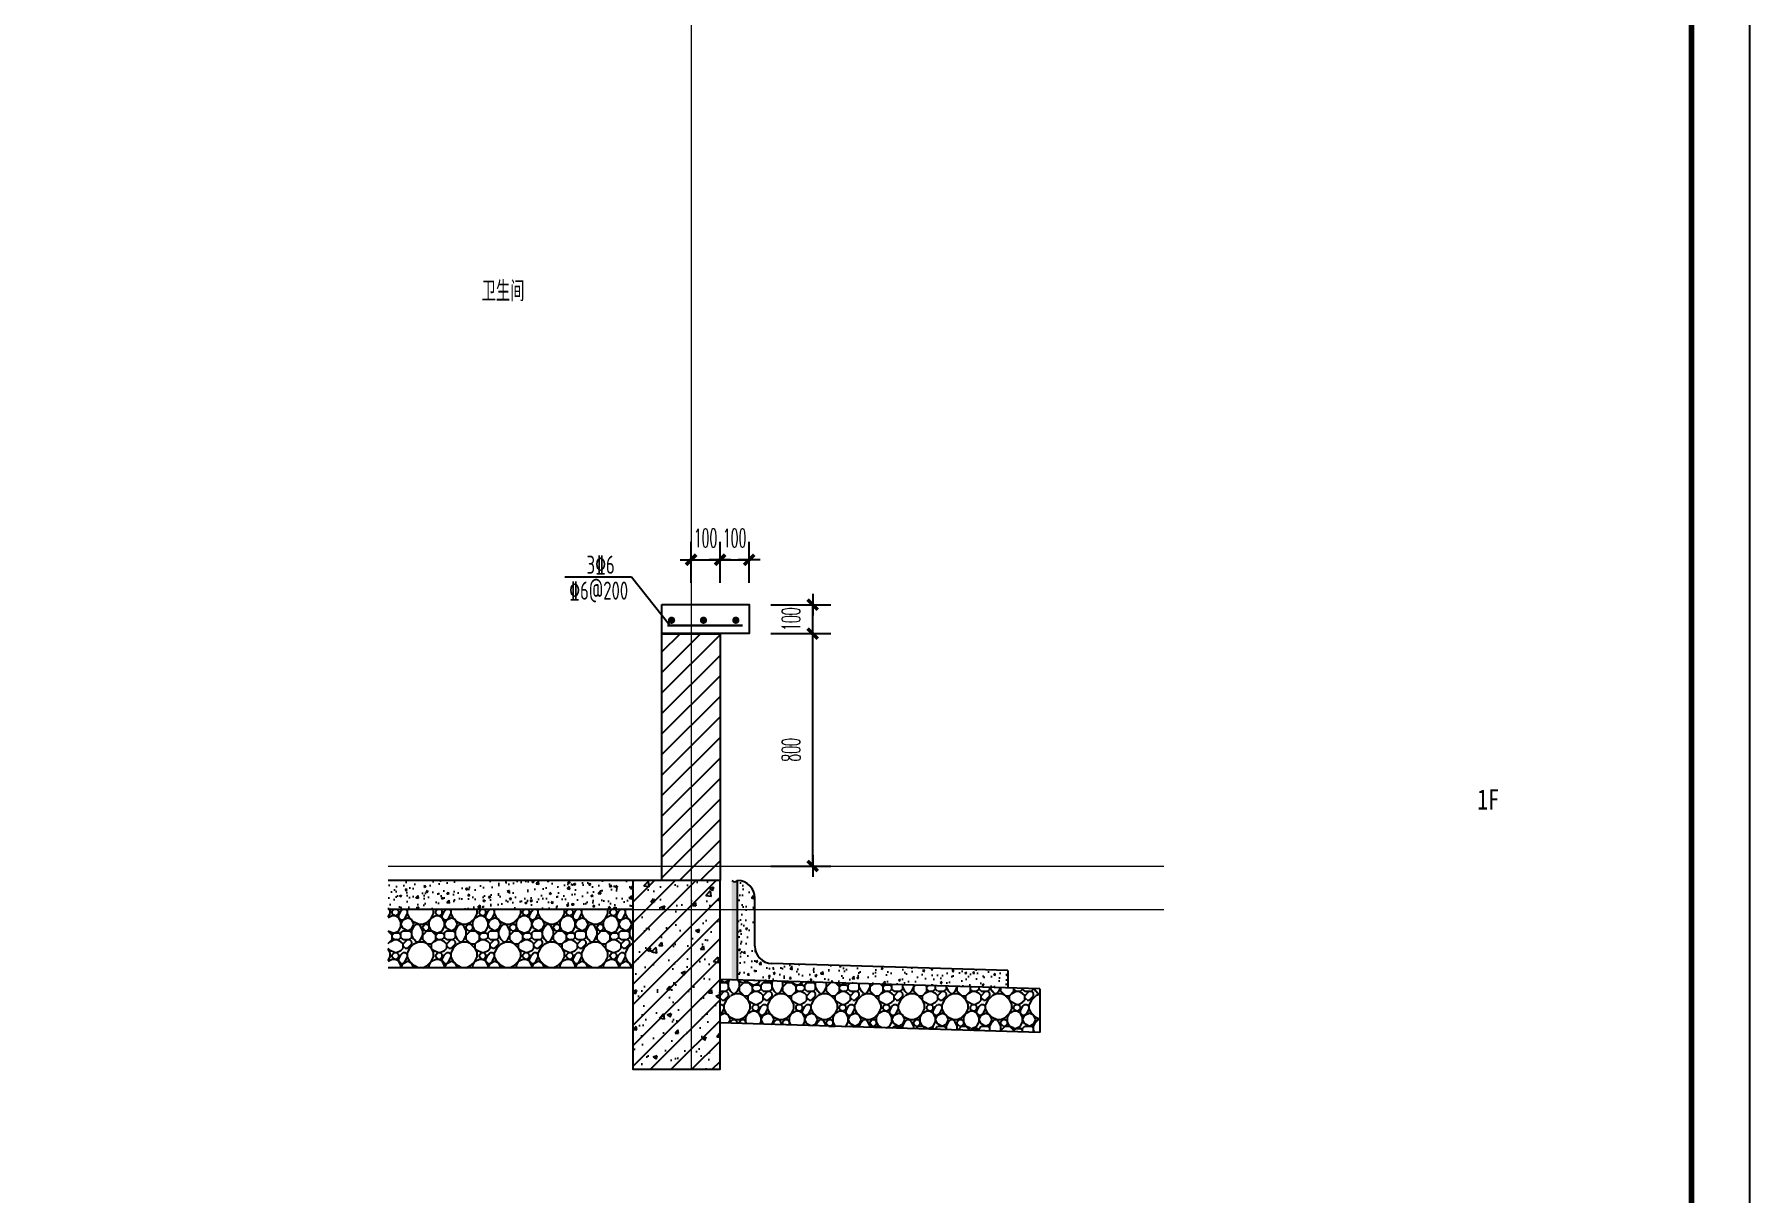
# Model space of a CAD drawing. Extents: x 169490 to 7584583, y -2399407 to 1374371.
# Drawn here: x 777946 to 783850, y 470796 to 474789 of the extents above; entities that cross this region are included whole.
import ezdxf

# ---------------------------------------------------------------- set-up
doc = ezdxf.new("R2010")
doc.units = 0
doc.header["$LTSCALE"] = 100
doc.linetypes.add('ACAD_ISO10W100', pattern=[18.5, 12, -3, 0.5, -3])
doc.linetypes.add('DOTE', pattern=[2.42, 2, -0.2, 0.02, -0.2])
doc.layers.get('0').update_dxf_attribs({"linetype": 'CONTINUOUS'})
doc.layers.get('DEFPOINTS').update_dxf_attribs({"linetype": 'CONTINUOUS'})
for name, color, linetype, lineweight in [('3-大样填充', 8, 'CONTINUOUS', 9), ('DOTE', 147, 'DOTE', 15), ('rein', 10, 'CONTINUOUS', 18)]:
    doc.layers.add(name, color=color, linetype=linetype, lineweight=lineweight)
for name, color, linetype in [('A-HATH(填充)', 8, 'CONTINUOUS'), ('A-LM-HA(填充)', 8, 'CONTINUOUS'), ('A-TEXT(房间)', 243, 'CONTINUOUS'), ('A-WA-M(面层)', 43, 'CONTINUOUS'), ('PUB_HATCH', 8, 'CONTINUOUS'), ('PUB_TEXT', 4, 'CONTINUOUS'), ('S-DETL-RBAR', 1, 'CONTINUOUS'), ('TEXT', 7, 'CONTINUOUS'), ('WALL', 7, 'CONTINUOUS'), ('图框', 140, 'CONTINUOUS'), ('尺寸标注', 3, 'CONTINUOUS')]:
    doc.layers.add(name, color=color, linetype=linetype)
doc.styles.add('DIM_FONT_T3', font='SIMPLEX', dxfattribs={"width": 0.494118, "bigfont": 'GBCBIG'})
doc.styles.add('TSSD_REIN', font='tssdeng.shx', dxfattribs={"width": 0.7, "bigfont": 'hztxt.shx'})
doc.styles.add('TXT', font='simplex.shx', dxfattribs={"width": 0.8, "bigfont": 'hztxt.shx'})
doc.styles.add('黑体', font='simhei.ttf', dxfattribs={"width": 0.7})
doc.dimstyles.new('DIMN100$TCH&&25', dxfattribs={"dimtxt": 63.75, "dimasz": 0.25, "dimexe": 62.5, "dimexo": 75, "dimgap": 43.125, "dimtad": 1, "dimdec": 0, "dimzin": 0, "dimdsep": 46, "dimtxsty": 'DIM_FONT_T3', "dimblk": '_DIMX', "dimcen": 0.09, "dimclrt": 7, "dimadec": 0, "dimazin": 0, "dimtfac": 1, "dimtdec": 0, "dimtix": 1, "dimtmove": 2, "dimatfit": 3, "dimldrblk": '_DIMX', "dimfxl": 10, "dimtolj": 1, "dimtzin": 0, "dimarcsym": 0})

# ---------------------------------------------------------------- blocks, each defined once
blk = doc.blocks.new('_DIMX')
blk.add_line((-150, 0), (150, 0))
at = {"const_width": 50}
blk.add_lwpolyline([(-70, -70), (70, 70)], dxfattribs=at)
blk = doc.blocks.new('*D402')
at = {"layer": 'DEFPOINTS', "color": 0, "transparency": 16777216}
for p in [(780406.4, 472824.8), (780625.4, 472824.8), (780406.4, 472725.1)]:
    blk.add_point(p, dxfattribs=at)
at = {"layer": '尺寸标注', "color": 0, "lineweight": -2, "transparency": 16777216}
for p, q in [((780481.4, 472824.8), (780687.9, 472824.8)), ((780625.4, 472825), (780625.4, 472825.3)), ((780625.4, 472725.1), (780625.4, 472824.8)), ((780481.4, 472725.1), (780687.9, 472725.1)), ((780625.4, 472724.8), (780625.4, 472724.6))]:
    blk.add_line(p, q, dxfattribs=at)
at = {"layer": '尺寸标注', "color": 0, "lineweight": -2, "transparency": 16777216, "xscale": 0.25, "yscale": 0.25, "zscale": 0.25}
for p, rotation in [((780625.4, 472824.8), 270), ((780625.4, 472725.1), 90)]:
    blk.add_blockref('_DIMX', p, dxfattribs=dict(at, rotation=rotation))
at = {"layer": '尺寸标注', "color": 7, "transparency": 16777216, "insert": (780550.4, 472774.9), "char_height": 63.75, "attachment_point": 5, "rotation": 90, "style": 'DIM_FONT_T3'}
blk.add_mtext('\\A1;100', dxfattribs=at)
blk = doc.blocks.new('*D403')
at = {"layer": 'DEFPOINTS', "color": 0, "transparency": 16777216}
for p in [(780406.4, 472725.1), (780625.4, 472725.1), (780406.4, 471924.8)]:
    blk.add_point(p, dxfattribs=at)
at = {"layer": '尺寸标注', "color": 0, "lineweight": -2, "transparency": 16777216}
for p, q in [((780481.4, 472725.1), (780687.9, 472725.1)), ((780625.4, 471925), (780625.4, 472724.8)), ((780481.4, 471924.8), (780687.9, 471924.8))]:
    blk.add_line(p, q, dxfattribs=at)
at = {"layer": '尺寸标注', "color": 0, "lineweight": -2, "transparency": 16777216, "xscale": 0.25, "yscale": 0.25, "zscale": 0.25}
for p, rotation in [((780625.4, 472725.1), 90), ((780625.4, 471924.8), 270)]:
    blk.add_blockref('_DIMX', p, dxfattribs=dict(at, rotation=rotation))
at = {"layer": '尺寸标注', "color": 7, "transparency": 16777216, "insert": (780550.4, 472324.9), "char_height": 63.75, "attachment_point": 5, "rotation": 90, "style": 'DIM_FONT_T3'}
blk.add_mtext('\\A1;800', dxfattribs=at)
blk = doc.blocks.new('*D404')
at = {"layer": 'DEFPOINTS', "color": 0, "transparency": 16777216}
for p in [(780406.4, 472979.4), (780306.4, 472824.8), (780406.4, 472824.8)]:
    blk.add_point(p, dxfattribs=at)
at = {"layer": '尺寸标注', "color": 0, "lineweight": -2, "transparency": 16777216}
for p, q in [((780306.4, 472899.8), (780306.4, 473041.9)), ((780406.4, 472899.8), (780406.4, 473041.9)), ((780306.1, 472979.4), (780305.9, 472979.4)), ((780306.4, 472979.4), (780406.4, 472979.4)), ((780406.6, 472979.4), (780406.9, 472979.4))]:
    blk.add_line(p, q, dxfattribs=at)
at = {"layer": '尺寸标注', "color": 0, "lineweight": -2, "transparency": 16777216, "xscale": 0.25, "yscale": 0.25, "zscale": 0.25}
blk.add_blockref('_DIMX', (780306.4, 472979.4), dxfattribs=at)
at = {"layer": '尺寸标注', "color": 0, "lineweight": -2, "transparency": 16777216, "xscale": 0.25, "yscale": 0.25, "zscale": 0.25, "rotation": 180}
blk.add_blockref('_DIMX', (780406.4, 472979.4), dxfattribs=at)
at = {"layer": '尺寸标注', "color": 7, "transparency": 16777216, "insert": (780356.4, 473054.4), "char_height": 63.75, "attachment_point": 5, "style": 'DIM_FONT_T3'}
blk.add_mtext('\\A1;100', dxfattribs=at)
blk = doc.blocks.new('*D658')
at = {"layer": 'DEFPOINTS', "color": 0, "transparency": 16777216}
for p in [(780306.4, 472979.4), (780206.4, 472824.8), (780306.4, 472824.8)]:
    blk.add_point(p, dxfattribs=at)
at = {"layer": '尺寸标注', "color": 0, "lineweight": -2, "transparency": 16777216}
for p, q in [((780206.4, 472899.8), (780206.4, 473041.9)), ((780306.4, 472899.8), (780306.4, 473041.9)), ((780206.1, 472979.4), (780205.9, 472979.4)), ((780206.4, 472979.4), (780306.4, 472979.4)), ((780306.6, 472979.4), (780306.9, 472979.4))]:
    blk.add_line(p, q, dxfattribs=at)
at = {"layer": '尺寸标注', "color": 0, "lineweight": -2, "transparency": 16777216, "xscale": 0.25, "yscale": 0.25, "zscale": 0.25}
blk.add_blockref('_DIMX', (780206.4, 472979.4), dxfattribs=at)
at = {"layer": '尺寸标注', "color": 0, "lineweight": -2, "transparency": 16777216, "xscale": 0.25, "yscale": 0.25, "zscale": 0.25, "rotation": 180}
blk.add_blockref('_DIMX', (780306.4, 472979.4), dxfattribs=at)
at = {"layer": '尺寸标注', "color": 7, "transparency": 16777216, "insert": (780256.4, 473054.4), "char_height": 63.75, "attachment_point": 5, "style": 'DIM_FONT_T3'}
blk.add_mtext('\\A1;100', dxfattribs=at)
blk = doc.blocks.new('qhhhh')
at = {"layer": 'rein', "const_width": 7.5}
blk.add_lwpolyline([(5815537.5, -2281247.9), (5815797.7, -2281247.9)], dxfattribs=at)
at = {"layer": 'rein', "const_width": 12.5}
for points in [[(5815546.2, -2281230.1, 1), (5815558.7, -2281230.1, 1)], [(5815656.1, -2281230.1, 1), (5815668.6, -2281230.1, 1)], [(5815767.5, -2281230.1, 1), (5815780, -2281230.1, 1)]]:
    blk.add_lwpolyline(points, format="xyb", close=True, dxfattribs=at)
at = {"layer": 'TEXT', "color": 7}
for p, q in [((5815414.2, -2281081.8, 0), (5815184.9, -2281081.8, 0)), ((5815546.2, -2281247.9), (5815414.2, -2281081.8, 0))]:
    blk.add_line(p, q, dxfattribs=at)
at = {"layer": 'TEXT', "color": 7, "style": 'TSSD_REIN', "width": 0.7}
for s, p in [('3%%1326', (5815259.9, -2281070.1, 3.7)), ('%%1326@200', (5815200.1, -2281159.3, 3.7))]:
    blk.add_text(s, height=62.5, dxfattribs=at).set_placement(p)

msp = doc.modelspace()

# ---------------------------------------------------------------- hatches: boundary and pattern name
at = {"layer": 'A-HATH(填充)'}
h = msp.add_hatch(dxfattribs=at)
h.set_pattern_fill('钢筋混凝土', color=256, scale=20, style=0)
h.set_pattern_definition([(45, (-532521.12, -145570.676), (-35.355339, 35.355339), []), (50, (-532521.12, -145570.68), (143.4520365, -12.550427), [15, -165]), (355, (-532521.12, -145570.68), (-27.750267, 150.438427), [12, -132]), (100.4514, (-532509.17, -145571.72), (115.701876, 137.887908), [12.748038, -140.228422]), (46.1842, (-532521.12, -145530.68), (213.44821, -33.103803), [22.5, -247.5]), (96.6356, (-532503.33, -145533.43), (186.93254, 194.823574), [19.122058, -210.3426]), (351.1842, (-532521.12, -145530.68), (186.93239, 194.82372), [18, -198]), (21, (-532501.12, -145540.68), (119.38141, -80.523778), [15, -165]), (326, (-532501.12, -145540.68), (48.663066, 145.030009), [12, -132]), (71.4514, (-532491.17, -145547.39), (168.044526, 64.5061), [12.748038, -140.228422]), (37.5, (-532521.12, -145570.676), (2.431971, 66.5787708), [0, -130.4, 0, -134, 0, -132.5]), (7.5, (-532521.12, -145570.676), (52.6139075, 78.8823424), [0, -76.4, 0, -127.4, 0, -50.5]), (327.5, (-532565.72, -145570.676), (106.7644872, -4.5109743), [0, -50, 0, -156, 0, -207]), (317.5, (-532585.72, -145570.68), (116.637234, 20.0209965), [0, -65, 0, -103.6, 0, -147])])
h.paths.add_polyline_path([(780306.4, 471874.8), (780006.4, 471874.8), (780006.4, 471224.8), (780306.4, 471224.8)])
at = {"layer": 'A-LM-HA(填充)'}
h = msp.add_hatch(color=256, dxfattribs=at)
h.dxf.hatch_style = 1
edge = h.paths.add_edge_path()
edge.add_arc((780356.4, 471885.9), 15, 228.19632, 311.80368)
edge.add_line((780366.4, 471874.7), (780366.4, 471532.9))
edge.add_line((780366.4, 471532.9), (780346.4, 471533.5))
edge.add_line((780346.4, 471533.5), (780346.4, 471874.7))
h = msp.add_hatch(dxfattribs=at)
h.set_pattern_fill('混凝土', color=256, scale=10, style=0)
h.set_pattern_definition([(50, (118225.51, 2247960.02), (71.7260183, -6.2752135), [7.5, -82.5]), (355, (118225.51, 2247960.02), (-13.8751334, 75.2192134), [6, -66]), (100.4514, (118231.485, 2247959.5), (57.8509382, 68.9439542), [6.374019, -70.1142112]), (46.1842, (118225.51, 2247980.02), (106.724105, -16.5519014), [11.25, -123.75]), (96.6356, (118234.4, 2247978.64), (93.4662706, 97.411787), [9.561029, -105.1713]), (351.1842, (118225.51, 2247980.02), (93.4661945, 97.41186), [9, -99]), (21, (118235.51, 2247975.02), (59.6907052, -40.261889), [7.5, -82.5]), (326, (118235.51, 2247975.02), (24.3315332, 72.5150045), [6, -66]), (71.4514, (118240.48, 2247971.67), (84.0222629, 32.2530497), [6.374019, -70.1142112]), (37.5, (118225.507, 2247960.022), (1.21598553, 33.2893854), [0, -65.2, 0, -67, 0, -66.25]), (7.5, (118225.507, 2247960.022), (26.30695374, 39.4411712), [0, -38.2, 0, -63.7, 0, -25.25]), (327.5, (118203.207, 2247960.022), (53.3822436, -2.25548717), [0, -25, 0, -78, 0, -103.5]), (317.5, (118193.207, 2247960.02), (58.3186169, 10.0104982), [0, -32.5, 0, -51.8, 0, -73.5])])
edge = h.paths.add_edge_path()
edge.add_arc((780366.4, 471814.7), 60, 360, 450, ccw=False)
edge.add_line((780426.4, 471814.7), (780426.4, 471649.1))
edge.add_arc((780486.4, 471649.1), 60, 540, 628.28164)
edge.add_line((780484.6, 471589.1), (781296.4, 471564.7))
edge.add_line((781296.4, 471564.7), (781296.4, 471505))
edge.add_line((781296.4, 471505), (780366.4, 471532.9))
edge.add_line((780366.4, 471532.9), (780366.4, 471874.7))
h = msp.add_hatch(dxfattribs=at)
h.set_pattern_fill('卵石砌体', color=256, scale=20, style=0)
h.set_pattern_definition([(0, (-149874.82, 2341198.37), (0, 150), [7.5, -22.5, 7.5, -112.5]), (0, (-149837.32, 2341213.37), (0, 150), [7.5, -142.5]), (0, (-149912.32, 2341228.37), (0, 150), [15, -135]), (0, (-149949.82, 2341235.87), (0, 150), [22.5, -127.5]), (0, (-149874.82, 2341243.37), (0, 150), [15, -15, 22.5, -97.5]), (0, (-149882.32, 2341265.87), (0, 150), [22.5, -127.5]), (0, (-149919.82, 2341273.37), (0, 150), [22.5, -52.5, 22.5, -52.5]), (0, (-149949.82, 2341295.87), (0, 150), [22.5, -7.5, 7.5, -112.5]), (0, (-149852.32, 2341310.87), (0, 150), [7.5, -142.5]), (0, (-149882.32, 2341325.87), (0, 150), [15, -135]), (90, (-149979.82, 2341333.37), (-150, 9e-15), [15, -135]), (90, (-149964.82, 2341228.37), (-150, 9e-15), [7.5, -15, 22.5, -105]), (90, (-149927.32, 2341243.37), (-150, 9e-15), [30, -7.5, 7.5, -105]), (90, (-149904.82, 2341280.87), (-150, 9e-15), [22.5, -127.5]), (90, (-149897.32, 2341213.37), (-150, 9e-15), [15, -135]), (90, (-149889.82, 2341333.37), (-150, 9e-15), [15, -135]), (90, (-149882.32, 2341243.37), (-150, 9e-15), [15, -75, 7.5, -52.5]), (90, (-149859.82, 2341318.37), (-150, 9e-15), [7.5, -7.5, 7.5, -127.5]), (90, (-149852.32, 2341250.87), (-150, 9e-15), [15, -22.5, 15, -97.5]), (90, (-149844.82, 2341213.37), (-150, 9e-15), [15, -135]), (45, (-149972.32, 2341213.37), (9e-15, 150), [21.21315, -42.426404, 31.8198, -116.672678]), (45, (-149979.82, 2341213.37), (9e-15, 150), [21.213203, -190.91883]), (45, (-149897.32, 2341228.37), (9e-15, 150), [21.213203, -190.91883]), (45, (-149912.32, 2341303.37), (9e-15, 150), [21.213203, -190.91883]), (45, (-149844.82, 2341228.37), (9e-15, 150), [21.213203, -190.91883]), (45, (-149972.32, 2341243.37), (9e-15, 150), [10.606602, -201.52542]), (45, (-149957.32, 2341288.37), (9e-15, 150), [10.606602, -201.52542]), (45, (-149942.32, 2341235.87), (9e-15, 150), [10.606602, -201.52542]), (45, (-149927.32, 2341288.37), (9e-15, 150), [10.606602, -201.52542]), (45, (-149882.32, 2341258.37), (9e-15, 150), [10.606602, -201.52542]), (45, (-149882.32, 2341340.87), (9e-15, 150), [10.606602, -201.52542]), (45, (-149867.32, 2341325.87), (9e-15, 150), [10.606602, -201.52542]), (45, (-149859.82, 2341243.37), (9e-15, 150), [10.606602, -201.52542]), (45, (-149852.32, 2341205.87), (9e-15, 150), [10.606602, -201.52542]), (45, (-149852.32, 2341265.87), (9e-15, 150), [10.606602, -201.52542]), (45, (-149852.32, 2341340.87), (9e-15, 150), [10.606602, -201.52542]), (45, (-149844.82, 2341310.87), (9e-15, 150), [10.606602, -201.52542]), (135, (-149874.82, 2341325.87), (-150, 9e-15), [10.606602, -201.52542]), (135, (-149859.82, 2341340.87), (-150, 9e-15), [10.606602, -201.52542]), (135, (-149852.32, 2341310.87), (-150, 9e-15), [10.606602, -201.52542]), (135, (-149829.82, 2341340.87), (-150, 9e-15), [10.606602, -201.52542]), (135, (-149904.82, 2341288.37), (-150, 9e-15), [10.606602, -201.52542]), (135, (-149919.82, 2341273.37), (-150, 9e-15), [10.606602, -201.52542]), (135, (-149964.82, 2341235.87), (-150, 9e-15), [10.606602, -201.52542]), (135, (-149949.82, 2341235.87), (-150, 9e-15), [10.606602, -201.52542]), (135, (-149934.82, 2341288.37), (-150, 9e-15), [10.606602, -201.52542]), (135, (-149964.82, 2341265.87), (-150, 9e-15), [10.606602, -201.52542]), (135, (-149874.82, 2341243.37), (-150, 9e-15), [10.606602, -201.52542]), (135, (-149852.32, 2341258.37), (-150, 9e-15), [10.606602, -201.52542]), (135, (-149844.82, 2341228.37), (-150, 9e-15), [10.606602, -201.52542]), (135, (-149844.82, 2341243.37), (-150, 9e-15), [10.606602, -201.52542]), (135, (-149837.32, 2341213.37), (-150, 9e-15), [10.606602, -201.52542]), (135, (-149957.32, 2341303.37), (-150, 9e-15), [21.213203, -190.91883]), (135, (-149882.32, 2341258.37), (-150, 9e-15), [21.213203, -190.91883]), (135, (-149889.82, 2341205.87), (-150, 9e-15), [53.033008, -159.099024]), (26.5650512, (-149979.816, 2341273.37), (149.9999994, 1.2e-06), [16.77, -318.64018]), (26.5650512, (-149957.316, 2341228.37), (149.9999994, 1.2e-06), [16.77, -318.64018]), (26.5650512, (-149927.316, 2341295.87), (149.9999994, 1.2e-06), [16.77, -318.64018]), (26.5650512, (-149867.316, 2341198.37), (149.9999994, 1.2e-06), [16.77, -318.64018]), (26.5650512, (-149889.816, 2341235.87), (149.9999994, 1.2e-06), [16.77, -318.64018]), (26.5650512, (-149874.816, 2341265.87), (149.9999994, 1.2e-06), [16.77, -318.64018]), (26.5650512, (-149897.316, 2341318.37), (149.9999994, 1.2e-06), [16.77, -318.64018]), (26.5650512, (-149844.816, 2341310.87), (149.9999994, 1.2e-06), [16.77, -318.64018]), (63.4349488, (-149964.816, 2341273.37), (1e-07, 150), [16.77, -318.64018]), (63.4349488, (-149964.816, 2341280.87), (1e-07, 150), [16.77, -318.64018]), (63.4349488, (-149904.816, 2341303.37), (1e-07, 150), [33.54, -301.87018]), (63.4349488, (-149852.316, 2341295.87), (1e-07, 150), [16.77, -318.64018]), (63.4349488, (-149859.816, 2341273.37), (1e-07, 150), [16.77, -318.64018]), (63.4349488, (-149934.816, 2341243.37), (1e-07, 150), [16.77, -318.64018]), (63.4349488, (-149859.816, 2341325.87), (1e-07, 150), [16.77, -318.64018]), (63.4349488, (-149837.316, 2341318.37), (1e-07, 150), [16.77, -318.64018]), (116.5650512, (-149972.316, 2341318.37), (-1.2e-06, 149.9999994), [16.77, -318.64018]), (116.5650512, (-149889.816, 2341198.37), (-1.2e-06, 149.9999994), [16.77, -318.64018]), (116.5650512, (-149957.316, 2341295.87), (-1.2e-06, 149.9999994), [16.77, -318.64018]), (116.5650512, (-149844.816, 2341280.87), (-1.2e-06, 149.9999994), [16.77, -318.64018]), (116.5650512, (-149897.316, 2341273.37), (-1.2e-06, 149.9999994), [16.77, -318.64018]), (116.5650512, (-149852.316, 2341303.37), (-1.2e-06, 149.9999994), [16.77, -318.64018]), (116.5650512, (-149927.316, 2341273.37), (-1.2e-06, 149.9999994), [16.77, -318.64018]), (116.5650512, (-149957.316, 2341243.37), (-1.2e-06, 149.9999994), [16.77, -318.64018]), (153.4349488, (-149964.816, 2341310.87), (-150, 1e-07), [16.77, -318.64018]), (153.4349488, (-149912.316, 2341228.37), (-150, 1e-07), [16.77, -318.64018]), (153.4349488, (-149942.316, 2341295.87), (-150, 1e-07), [16.77, -318.64018]), (153.4349488, (-149852.316, 2341235.87), (-150, 1e-07), [16.77, -318.64018]), (153.4349488, (-149874.816, 2341198.37), (-150, 1e-07), [16.77, -318.64018]), (153.4349488, (-149859.816, 2341318.37), (-150, 1e-07), [16.77, -318.64018]), (153.4349488, (-149882.316, 2341265.87), (-150, 1e-07), [16.77, -318.64018]), (153.4349488, (-149964.816, 2341310.87), (-150, 1e-07), [16.77, -318.64018]), (153.4349488, (-149829.816, 2341273.37), (-150, 1e-07), [16.77, -318.64018]), (243.4349488, (-149972.316, 2341213.37), (-1e-07, -150), [16.77, -318.64018])])
h.paths.add_polyline_path([(781406.4, 471501.7), (781406.4, 471351.7), (780306.4, 471384.7), (780306.4, 471533.8)])
at = {"layer": 'PUB_HATCH'}
h = msp.add_hatch(dxfattribs=at)
h.set_pattern_fill('普通砖', color=256, scale=20, style=0)
h.set_pattern_definition([(45, (-532521.12, -153434.774), (-35.3553532, 35.3553532), [])])
h.paths.add_polyline_path([(780106.4, 472724.8), (780306.4, 472724.8), (780306.4, 471874.8), (780106.4, 471874.8)])
at = {"layer": 'PUB_HATCH', "linetype": 'Continuous'}
h = msp.add_hatch(dxfattribs=at)
h.set_pattern_fill('混凝土', color=256, scale=10, style=0)
h.set_pattern_definition([(50, (298930.49, 107276.77), (71.726018, -6.2752135), [7.5, -82.5]), (355, (298930.49, 107276.77), (-13.875133, 75.219213), [6, -66]), (100.4514, (298936.47, 107276.25), (57.850938, 68.943954), [6.374019, -70.114211]), (46.1842, (298930.49, 107296.77), (106.724105, -16.551901), [11.25, -123.75]), (96.6356, (298939.38, 107295.39), (93.46627, 97.411787), [9.561029, -105.1713]), (351.1842, (298930.49, 107296.77), (93.466195, 97.41186), [9, -99]), (21, (298940.49, 107291.77), (59.690705, -40.261889), [7.5, -82.5]), (326, (298940.49, 107291.77), (24.331533, 72.5150045), [6, -66]), (71.4514, (298945.464, 107288.416), (84.022263, 32.25305), [6.374019, -70.114211]), (37.5, (298930.49, 107276.77), (1.2159855, 33.2893854), [0, -65.2, 0, -67, 0, -66.25]), (7.5, (298930.49, 107276.77), (26.3069537, 39.4411712), [0, -38.2, 0, -63.7, 0, -25.25]), (327.5, (298908.19, 107276.77), (53.3822436, -2.2554872), [0, -25, 0, -78, 0, -103.5]), (317.5, (298898.19, 107276.77), (58.318617, 10.0104982), [0, -32.5, 0, -51.8, 0, -73.5])])
h.paths.add_polyline_path([(779164.6, 471874.8), (779164.6, 471774.8), (780006.4, 471774.8), (780006.4, 471874.8)])
h = msp.add_hatch(dxfattribs=at)
h.set_pattern_fill('卵石砌体', color=256, scale=20, style=0)
h.set_pattern_definition([(0, (299035.49, 107276.77), (0, 150), [7.5, -22.5, 7.5, -112.5]), (0, (299072.99, 107291.77), (0, 150), [7.5, -142.5]), (0, (298997.99, 107306.77), (0, 150), [15, -135]), (0, (298960.49, 107314.27), (0, 150), [22.5, -127.5]), (0, (299035.49, 107321.77), (0, 150), [15, -15, 22.5, -97.5]), (0, (299027.99, 107344.27), (0, 150), [22.5, -127.5]), (0, (298990.49, 107351.77), (0, 150), [22.5, -52.5, 22.5, -52.5]), (0, (298960.49, 107374.27), (0, 150), [22.5, -7.5, 7.5, -112.5]), (0, (299057.99, 107389.27), (0, 150), [7.5, -142.5]), (0, (299027.99, 107404.27), (0, 150), [15, -135]), (90, (298930.49, 107411.77), (-150, 9e-15), [15, -135]), (90, (298945.49, 107306.77), (-150, 9e-15), [7.5, -15, 22.5, -105]), (90, (298982.99, 107321.77), (-150, 9e-15), [30, -7.5, 7.5, -105]), (90, (299005.49, 107359.27), (-150, 9e-15), [22.5, -127.5]), (90, (299012.99, 107291.77), (-150, 9e-15), [15, -135]), (90, (299020.49, 107411.77), (-150, 9e-15), [15, -135]), (90, (299027.99, 107321.77), (-150, 9e-15), [15, -75, 7.5, -52.5]), (90, (299050.49, 107396.77), (-150, 9e-15), [7.5, -7.5, 7.5, -127.5]), (90, (299057.99, 107329.27), (-150, 9e-15), [15, -22.5, 15, -97.5]), (90, (299065.49, 107291.77), (-150, 9e-15), [15, -135]), (45, (298937.99, 107291.77), (9e-15, 150), [21.21315, -42.426404, 31.8198, -116.672678]), (45, (298930.49, 107291.77), (9e-15, 150), [21.213203, -190.91883]), (45, (299012.99, 107306.77), (9e-15, 150), [21.213203, -190.91883]), (45, (298997.99, 107381.77), (9e-15, 150), [21.213203, -190.91883]), (45, (299065.49, 107306.77), (9e-15, 150), [21.213203, -190.91883]), (45, (298937.99, 107321.77), (9e-15, 150), [10.6066, -201.52542]), (45, (298952.99, 107366.77), (9e-15, 150), [10.6066, -201.52542]), (45, (298967.99, 107314.27), (9e-15, 150), [10.6066, -201.52542]), (45, (298982.99, 107366.77), (9e-15, 150), [10.6066, -201.52542]), (45, (299027.99, 107336.77), (9e-15, 150), [10.6066, -201.52542]), (45, (299027.99, 107419.27), (9e-15, 150), [10.6066, -201.52542]), (45, (299042.99, 107404.27), (9e-15, 150), [10.6066, -201.52542]), (45, (299050.49, 107321.77), (9e-15, 150), [10.6066, -201.52542]), (45, (299057.99, 107284.27), (9e-15, 150), [10.6066, -201.52542]), (45, (299057.99, 107344.27), (9e-15, 150), [10.6066, -201.52542]), (45, (299057.99, 107419.27), (9e-15, 150), [10.6066, -201.52542]), (45, (299065.49, 107389.27), (9e-15, 150), [10.6066, -201.52542]), (135, (299035.49, 107404.27), (-150, 9e-15), [10.6066, -201.52542]), (135, (299050.49, 107419.27), (-150, 9e-15), [10.6066, -201.52542]), (135, (299057.99, 107389.27), (-150, 9e-15), [10.6066, -201.52542]), (135, (299080.49, 107419.27), (-150, 9e-15), [10.6066, -201.52542]), (135, (299005.49, 107366.77), (-150, 9e-15), [10.6066, -201.52542]), (135, (298990.49, 107351.77), (-150, 9e-15), [10.6066, -201.52542]), (135, (298945.49, 107314.27), (-150, 9e-15), [10.6066, -201.52542]), (135, (298960.49, 107314.27), (-150, 9e-15), [10.6066, -201.52542]), (135, (298975.49, 107366.77), (-150, 9e-15), [10.6066, -201.52542]), (135, (298945.49, 107344.27), (-150, 9e-15), [10.6066, -201.52542]), (135, (299035.49, 107321.77), (-150, 9e-15), [10.6066, -201.52542]), (135, (299057.99, 107336.77), (-150, 9e-15), [10.6066, -201.52542]), (135, (299065.49, 107306.77), (-150, 9e-15), [10.6066, -201.52542]), (135, (299065.49, 107321.77), (-150, 9e-15), [10.6066, -201.52542]), (135, (299072.99, 107291.77), (-150, 9e-15), [10.6066, -201.52542]), (135, (298952.99, 107381.77), (-150, 9e-15), [21.213203, -190.91883]), (135, (299027.99, 107336.77), (-150, 9e-15), [21.213203, -190.91883]), (135, (299020.49, 107284.27), (-150, 9e-15), [53.03301, -159.099024]), (26.565051, (298930.49, 107351.77), (149.999999, 1e-06), [16.77, -318.64018]), (26.565051, (298952.99, 107306.77), (149.999999, 1e-06), [16.77, -318.64018]), (26.565051, (298982.99, 107374.27), (149.999999, 1e-06), [16.77, -318.64018]), (26.565051, (299042.99, 107276.77), (149.999999, 1e-06), [16.77, -318.64018]), (26.565051, (299020.49, 107314.27), (149.999999, 1e-06), [16.77, -318.64018]), (26.565051, (299035.49, 107344.27), (149.999999, 1e-06), [16.77, -318.64018]), (26.565051, (299012.99, 107396.77), (149.999999, 1e-06), [16.77, -318.64018]), (26.565051, (299065.49, 107389.27), (149.999999, 1e-06), [16.77, -318.64018]), (63.434949, (298945.49, 107351.77), (1e-07, 150), [16.77, -318.64018]), (63.434949, (298945.49, 107359.27), (1e-07, 150), [16.77, -318.64018]), (63.434949, (299005.49, 107381.77), (1e-07, 150), [33.54, -301.87018]), (63.434949, (299057.99, 107374.27), (1e-07, 150), [16.77, -318.64018]), (63.434949, (299050.49, 107351.77), (1e-07, 150), [16.77, -318.64018]), (63.434949, (298975.49, 107321.77), (1e-07, 150), [16.77, -318.64018]), (63.434949, (299050.49, 107404.27), (1e-07, 150), [16.77, -318.64018]), (63.434949, (299072.99, 107396.77), (1e-07, 150), [16.77, -318.64018]), (116.565051, (298937.99, 107396.77), (-1e-06, 149.999999), [16.77, -318.64018]), (116.565051, (299020.49, 107276.77), (-1e-06, 149.999999), [16.77, -318.64018]), (116.565051, (298952.99, 107374.27), (-1e-06, 149.999999), [16.77, -318.64018]), (116.565051, (299065.49, 107359.27), (-1e-06, 149.999999), [16.77, -318.64018]), (116.565051, (299012.99, 107351.77), (-1e-06, 149.999999), [16.77, -318.64018]), (116.565051, (299057.99, 107381.77), (-1e-06, 149.999999), [16.77, -318.64018]), (116.565051, (298982.99, 107351.77), (-1e-06, 149.999999), [16.77, -318.64018]), (116.565051, (298952.99, 107321.77), (-1e-06, 149.999999), [16.77, -318.64018]), (153.434949, (298945.49, 107389.27), (-150, 1e-07), [16.77, -318.64018]), (153.434949, (298997.99, 107306.77), (-150, 1e-07), [16.77, -318.64018]), (153.434949, (298967.99, 107374.27), (-150, 1e-07), [16.77, -318.64018]), (153.434949, (299057.99, 107314.27), (-150, 1e-07), [16.77, -318.64018]), (153.434949, (299035.49, 107276.77), (-150, 1e-07), [16.77, -318.64018]), (153.434949, (299050.49, 107396.77), (-150, 1e-07), [16.77, -318.64018]), (153.434949, (299027.99, 107344.27), (-150, 1e-07), [16.77, -318.64018]), (153.434949, (298945.49, 107389.27), (-150, 1e-07), [16.77, -318.64018]), (153.434949, (299080.49, 107351.77), (-150, 1e-07), [16.77, -318.64018]), (243.434949, (298937.99, 107291.77), (-1e-07, -150), [16.77, -318.64018])])
h.paths.add_polyline_path([(779164.6, 471774.8), (779164.6, 471574.8), (780006.4, 471574.8), (780006.4, 471774.8)])

# ---------------------------------------------------------------- linework, layer by layer
at = {"layer": '3-大样填充'}
msp.add_lwpolyline([(780426.4, 471774.8), (781306.4, 471774.8)], dxfattribs=at)
at = {"layer": 'A-WA-M(面层)'}
for points in [[(780006.4, 471874.8), (779164.6, 471874.8)], [(780366.4, 471532.9), (780366.4, 471874.7)], [(780426.4, 471649.1), (780426.4, 471814.7)], [(780006.4, 471774.8), (779164.6, 471774.8)], [(780006.4, 471574.8), (779164.6, 471574.8)], [(781296.4, 471564.7), (780484.6, 471589.1)], [(781406.4, 471501.7), (780306.4, 471534.7)], [(781296.4, 471564.7), (781296.4, 471505)], [(781406.4, 471501.7), (781406.4, 471351.7)], [(781406.4, 471351.7), (780306.4, 471384.7)]]:
    msp.add_lwpolyline(points, dxfattribs=at)
for centre, radius, start, end in [((780356.4, 471885.9), 15, 228.19632, 311.80368), ((780366.4, 471814.7), 60, 0, 90), ((780486.4, 471649.1), 60, 180, 268.28164)]:
    msp.add_arc(centre, radius, start, end, dxfattribs=at)
at = {"layer": 'DOTE', "linetype": 'ACAD_ISO10W100', "ltscale": 100}
for p, q in [((780206.4, 485424.8), (780206.4, 471224.8)), ((779164.6, 471924.8), (781833.5, 471924.8)), ((779164.6, 471774.8), (781833.5, 471774.8))]:
    msp.add_line(p, q, dxfattribs=at)
at = {"layer": 'WALL'}
for points in [[(780106.4, 472825.1), (780406.4, 472825.1), (780406.4, 472725.1), (780306.4, 472725.1), (780306.4, 472725.1), (780106.4, 472725.1)], [(780106.4, 472724.8), (780306.4, 472724.8), (780306.4, 471874.8), (780106.4, 471874.8)], [(780306.4, 471874.8), (780006.4, 471874.8), (780006.4, 471224.8), (780306.4, 471224.8)]]:
    msp.add_lwpolyline(points, close=True, dxfattribs=at)
at = {"layer": '图框'}
msp.add_lwpolyline([(771969.8, 488385.4), (771969.8, 467365.4), (783849.8, 467365.4), (783849.8, 488385.4)], close=True, dxfattribs=at)
at = {"layer": '图框', "const_width": 20}
msp.add_lwpolyline([(772169.8, 487885.4), (772169.8, 467565.4), (783649.8, 467565.4), (783649.8, 487885.4)], close=True, dxfattribs=at)

# ---------------------------------------------------------------- block references
at = {"layer": 'S-DETL-RBAR'}
msp.add_blockref('qhhhh', (-5035413, 2754001.4), dxfattribs=at)

# ---------------------------------------------------------------- texts
at = {"layer": 'A-TEXT(房间)', "style": '黑体', "width": 0.8}
msp.add_text('1F', height=70, dxfattribs=at).set_placement((782911.7, 472119.3))
at = {"layer": 'PUB_TEXT', "color": 7, "style": 'TXT', "width": 0.7}
msp.add_text('卫生间', height=70, dxfattribs=at).set_placement((779486.2, 473869.7, 0))

# ---------------------------------------------------------------- dimensions: what is measured, and where the dimension line sits
at = {"layer": '尺寸标注'}
for p1, p2, distance, picture, middle in [((780206.4, 472824.8), (780306.4, 472824.8), 154.7, '*D658', (780256.4, 473054.4)), ((780306.4, 472824.8), (780406.4, 472824.8), 154.7, '*D404', (780356.4, 473054.4)), ((780406.4, 472725.1), (780406.4, 472824.8), -219.1, '*D402', (780550.4, 472774.9)), ((780406.4, 471924.8), (780406.4, 472725.1), -219.1, '*D403', (780550.4, 472324.9))]:
    dim = msp.add_aligned_dim(p1=p1, p2=p2, distance=distance, dimstyle='DIMN100$TCH&&25', dxfattribs=at)
    dim.commit()
    dim.dimension.update_dxf_attribs({"geometry": picture, "text_midpoint": middle})

doc.saveas('drawing.dxf')
